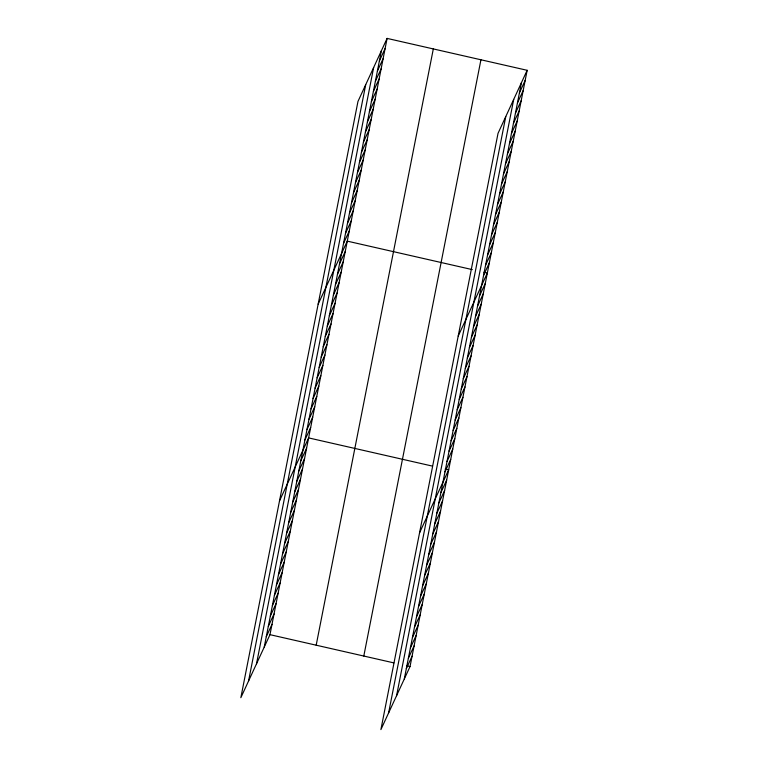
<?xml version="1.0" encoding="UTF-8"?>
<svg xmlns="http://www.w3.org/2000/svg" width="768" height="768" viewBox="0 0 768 768"><rect width="100%" height="100%" fill="white"/><g stroke="black" fill="none" stroke-linecap="round" stroke-linejoin="round"><path stroke-width="1.15" d="M248.563 680.986L365.693 84.72M256.522 663.773L373.651 67.507M264.24 647.069L381.37 50.803M387.101 38.4L357.974 101.424L240.845 697.699L269.971 634.666L387.101 38.4L527.155 70.301L410.026 666.576L380.899 729.6L498.029 133.334L527.155 70.301M316.186 645.197L433.315 48.931M363.802 656.045L480.941 59.779M388.618 712.896L505.747 116.621M396.576 695.683L513.706 99.408M404.294 678.97L521.424 82.704M379.382 60.941L385.104 48.538M377.386 71.069L383.117 58.675M375.398 81.206L381.13 68.813M373.402 91.344L379.133 78.95M371.414 101.482L377.146 89.078M369.418 111.619L375.149 99.216M367.43 121.757L373.162 109.354M365.443 131.894L371.165 119.491M363.446 142.032L369.178 129.629M361.459 152.17L367.19 139.766M359.462 162.298L365.194 149.904M357.475 172.435L363.206 160.042M355.488 182.573L361.21 170.179M353.491 192.71L359.222 180.307M351.504 202.848L357.235 190.445M349.507 212.986L355.238 200.582M347.52 223.123L353.251 210.72M345.523 233.261L351.254 220.858M343.536 243.398L349.267 230.995M318.154 304.157L347.27 241.133L472.31 269.616M339.514 263.885L345.245 251.491M337.478 274.243L343.21 261.84M335.443 284.602L341.174 272.198M333.408 294.96L339.139 282.557M331.373 305.309L337.104 292.915M329.338 315.667L335.069 303.264M327.302 326.026L333.034 313.622M325.267 336.384L330.998 323.981M323.232 346.733L328.963 334.339M321.197 357.091L326.928 344.698M319.171 367.45L324.893 355.046M317.136 377.808L322.858 365.405M315.101 388.166L320.832 375.763M313.066 398.515L318.797 386.122M311.03 408.874L316.762 396.47M308.995 419.232L314.726 406.829M306.96 429.59L312.691 417.187M304.925 439.939L310.656 427.546M279.494 500.928L308.621 437.904L432.499 466.118M300.854 460.656L306.586 448.253M298.819 471.014L304.55 458.611M296.784 481.373L302.515 468.97M294.758 491.722L300.48 479.328M292.723 502.08L298.454 489.677M290.688 512.438L296.419 500.035M288.653 522.797L294.384 510.394M286.618 533.146L292.349 520.752M284.582 543.504L290.314 531.101M282.547 553.862L288.278 541.459M280.512 564.221L286.243 551.818M278.477 574.57L284.208 562.176M276.442 584.928L282.173 572.534M274.406 595.286L280.138 582.883M272.381 605.645L278.102 593.242M270.346 616.003L276.067 603.6M268.31 626.352L274.042 613.958M266.275 636.71L272.006 624.307M519.437 92.842L525.168 80.438M517.44 102.979L523.171 90.576M515.453 113.117L521.184 100.714M513.456 123.254L519.187 110.851M511.469 133.382L517.2 120.989M509.482 143.52L515.203 131.126M507.485 153.658L513.216 141.264M505.498 163.795L511.229 151.392M503.501 173.933L509.232 161.53M501.514 184.07L507.245 171.667M499.526 194.208L505.248 181.805M497.53 204.346L503.261 191.942M495.542 214.483L501.274 202.08M493.546 224.611L499.277 212.218M491.558 234.749L497.29 222.355M489.562 244.886L495.293 232.493M487.574 255.024L493.306 242.621M485.587 265.162L491.309 252.758M483.59 275.299L489.322 262.896M458.208 336.067L487.334 273.034L483.869 272.246M479.568 295.795L485.299 283.392M477.533 306.144L483.264 293.75M475.498 316.502L481.229 304.099M473.462 326.861L479.194 314.458M471.427 337.219L477.158 324.816M469.392 347.568L475.123 335.174M467.357 357.926L473.088 345.533M465.322 368.285L471.053 355.882M463.296 378.643L469.018 366.24M461.261 389.002L466.982 376.598M459.226 399.35L464.957 386.957M457.19 409.709L462.922 397.306M455.155 420.067L460.886 407.664M453.12 430.426L458.851 418.022M451.085 440.774L456.816 428.381M449.05 451.133L454.781 438.73M447.014 461.491L452.746 449.088M444.979 471.85L450.71 459.446M419.558 532.829L448.675 469.805L445.21 469.018M440.909 492.557L446.64 480.163M438.883 502.915L444.605 490.512M436.848 513.274L442.579 500.87M434.813 523.632L440.544 511.229M432.778 533.981L438.509 521.587M430.742 544.339L436.474 531.936M428.707 554.698L434.438 542.294M426.672 565.056L432.403 552.653M424.637 575.405L430.368 563.011M422.602 585.763L428.333 573.37M420.566 596.122L426.298 583.718M418.531 606.48L424.262 594.077M416.506 616.838L422.227 604.435M414.47 627.187L420.192 614.794M412.435 637.546L418.166 625.142M410.4 647.904L416.131 635.501M408.365 658.262L414.096 645.859M406.33 668.611L412.061 656.218M269.971 634.666L393.85 662.89M406.56 665.779L410.026 666.576"/></g></svg>
